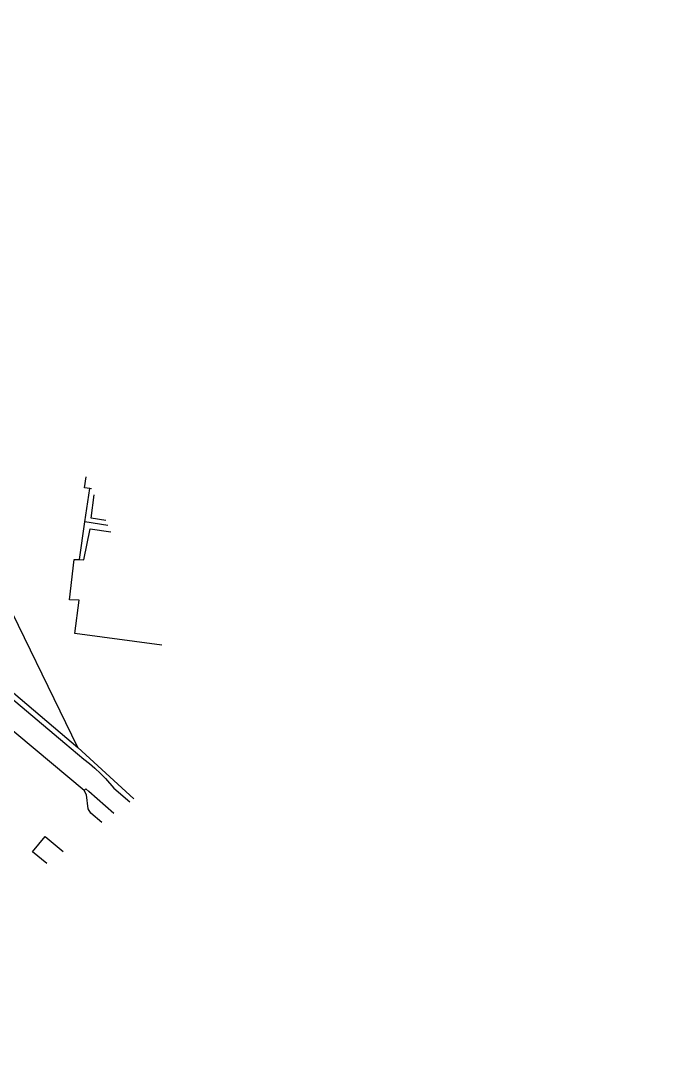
# Model space of a CAD drawing. Header units: millimetres. Extents: x 111502 to 977541, y 8702 to 1044108.
# Drawn here: x 489536 to 489630.2, y 240211.7 to 240363.5 of the extents above; entities that cross this region are included whole.
import ezdxf

# ---------------------------------------------------------------- set-up
doc = ezdxf.new("R2010")
doc.units = ezdxf.units.MM
doc.header["$LTSCALE"] = 0.25
doc.linetypes.add('DASHED2', pattern=[9.525, 6.35, -3.175])
doc.layers.add('E HVSS As Laid HV', color=10, linetype='Continuous')
doc.layers.add('X HVSS Site Background', color=8, linetype='Continuous')

# ---------------------------------------------------------------- blocks, each defined once
blk = doc.blocks.new('OS MAP 060722')
at = {"layer": 'X HVSS Site Background'}
for points in [[(733.81, 1130.52), (721.62, 1155.59), (711.32, 1179.39), (703.72, 1195.24), (696.4, 1208.63)], [(734.74, 1124.21), (707.77, 1146.75), (707.03, 1146.96), (705.11, 1146.72), (704.45, 1147.03), (700.36, 1150.71), (688.02, 1162.22), (674.9, 1173.29), (660.36, 1184), (659.17, 1185.75), (659.17, 1186.21), (659.16, 1188.38), (659.62, 1189.55)], [(662.9, 1187.05), (663.7, 1186.44), (670.19, 1181.51), (680.66, 1173.25), (689.42, 1165.99), (691.32, 1164.42), (693.29, 1162.71), (694.92, 1161.23), (705.77, 1152.27), (707.31, 1151), (708.01, 1150.61), (709.34, 1149.85), (711.69, 1148.05), (713.63, 1146.44), (722.17, 1139.35), (731.92, 1131.18), (734.72, 1128.84), (735.52, 1128.17), (736.32, 1127.49), (737.14, 1126.74), (737.88, 1125.99), (739.09, 1124.59), (741.45, 1122.59)], [(663.43, 1187.47), (672.95, 1180.23), (680.48, 1174.13), (688.75, 1167.24), (691.46, 1164.99), (705.02, 1153.81), (706.62, 1152.49), (714.57, 1146.88), (731.22, 1132.72), (733.81, 1130.52)], [(735.56, 1168.52), (734.8, 1168.62), (735.02, 1170.24)], [(734.85, 1163.63), (735.56, 1168.52)], [(735.81, 1168.49), (735.56, 1168.52)], [(737.9, 1163.84), (735.76, 1164.17), (736.21, 1167.6)], [(734.05, 1158.1), (734.85, 1163.63)], [(734.05, 1158.1), (734.69, 1158.08), (735.61, 1162.62), (738.65, 1162.18)], [(738.24, 1163.1), (734.85, 1163.63)], [(746.14, 1145.54), (733.38, 1147.26), (734.01, 1152.14), (732.61, 1152.19), (733.3, 1158.13), (734.05, 1158.1)], [(733.81, 1130.52), (742.01, 1123.01)], [(739.12, 1120.85), (735.42, 1124.1), (734.99, 1124.49), (734.74, 1124.21)], [(737.34, 1119.52), (735.7, 1120.9), (735.31, 1121.53), (735.11, 1123.57), (734.74, 1124.21)], [(729.26, 1113.5), (727.17, 1115.25), (729.02, 1117.49), (731.66, 1115.29)]]:
    blk.add_lwpolyline(points, dxfattribs=at)

msp = doc.modelspace()

# ---------------------------------------------------------------- linework, layer by layer
at = {"lineweight": 0}
msp.add_circle((488727.82, 239008.33), 11388.42, dxfattribs=at)

# ---------------------------------------------------------------- block references
at = {"layer": 'E HVSS As Laid HV', "linetype": 'DASHED2', "lineweight": 0}
msp.add_blockref('OS MAP 060722', (488810.58, 239126.31), dxfattribs=at)

doc.saveas('drawing.dxf')
